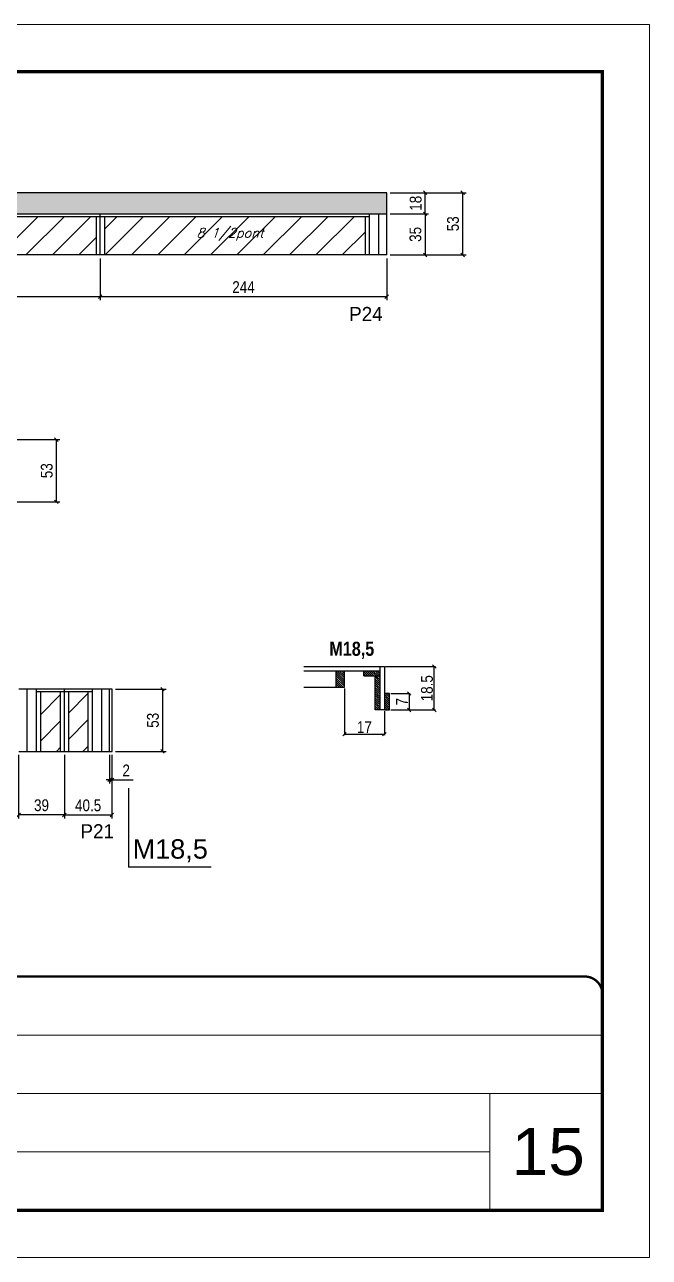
# Model space of a CAD drawing. Extents: x 13154 to 22413, y 1253 to 30260.
# Drawn here: x 17291 to 17823, y 25373 to 26423 of the extents above; entities that cross this region are included whole.
import ezdxf

# ---------------------------------------------------------------- set-up
doc = ezdxf.new("R2010")
doc.units = 0
doc.linetypes.add('CONTINUO', pattern=[0])
doc.linetypes.add('DASHED', pattern=[0.75, 0.5, -0.25])
for name, color, linetype in [('5', 5, 'Continuous'), ('COTA', 241, 'Continuous'), ('detalhes', 4, 'Continuous'), ('NOMENCLATURA', 7, 'Continuous'), ('Painéis', 200, 'Continuous'), ('SARR_2.2x10', 60, 'Continuous'), ('SARR_2.2x7', 40, 'Continuous'), ('SARR_3.5x7', 81, 'Continuous'), ('texto', 7, 'Continuous')]:
    doc.layers.add(name, color=color, linetype=linetype)
for name, color, linetype, lineweight in [('CARIMBO', 255, 'Continuous', 9), ('Folhas', 255, 'Continuous', 9), ('Hachura', 251, 'Continuous', 9), ('SARRAFO DE PRESSAO', 251, 'DASHED', 9)]:
    doc.layers.add(name, color=color, linetype=linetype, lineweight=lineweight)
doc.styles.add('ARIAL', font='arial.ttf')
doc.styles.add('COTA TECNICA', font='techl___.ttf', dxfattribs={"height": 10})
doc.styles.add('COTA TECNICA 2X', font='techl___.ttf', dxfattribs={"height": 10})
doc.styles.add('COTA TECNICA-50', font='techl___.ttf', dxfattribs={"height": 9})
doc.styles.add('Romans', font='romans.shx')
doc.styles.add('ROMAS860', font='ROMAS860.SHX')
doc.styles.get("Standard").update_dxf_attribs({"font": 'arial.ttf'})
doc.styles.add('TECNICA', font='techb___.ttf', dxfattribs={"height": 10})
doc.dimstyles.new('COTA PAINEL-50', dxfattribs={"dimtxt": 9, "dimasz": 3, "dimexe": 3, "dimexo": 3, "dimgap": 3, "dimtad": 1, "dimdec": 1, "dimzin": 12, "dimdsep": 46, "dimtxsty": 'COTA TECNICA-50', "dimblk1": 'OBLIQUE', "dimblk2": 'OBLIQUE', "dimsah": 1, "dimcen": 0.9, "dimclrd": 4, "dimclre": 4, "dimclrt": 240, "dimadec": 1, "dimazin": 3, "dimtfac": 1, "dimtdec": 1, "dimtmove": 0, "dimatfit": 3, "dimfxl": 1, "dimtolj": 1, "dimtzin": 12, "dimarcsym": 0})
doc.dimstyles.new('PAINEL', dxfattribs={"dimtxt": 10, "dimasz": 3, "dimexe": 3, "dimexo": 3, "dimgap": 3, "dimtad": 1, "dimdec": 1, "dimzin": 12, "dimdsep": 46, "dimtxsty": 'COTA TECNICA', "dimblk1": 'OBLIQUE', "dimblk2": 'OBLIQUE', "dimsah": 1, "dimcen": 0.9, "dimclrd": 4, "dimclre": 4, "dimclrt": 240, "dimadec": 1, "dimazin": 3, "dimtfac": 1, "dimtdec": 1, "dimtmove": 0, "dimatfit": 3, "dimfxl": 1, "dimtolj": 1, "dimtzin": 12, "dimarcsym": 0})
doc.dimstyles.new('SECAO', dxfattribs={"dimscale": 0.333333, "dimtxt": 5, "dimasz": 9, "dimexe": 3, "dimexo": 3, "dimgap": 3, "dimtad": 1, "dimdec": 1, "dimlfac": 0.5, "dimzin": 12, "dimdsep": 46, "dimtxsty": 'COTA TECNICA 2X', "dimblk1": 'OBLIQUE', "dimblk2": 'OBLIQUE', "dimsah": 1, "dimcen": 0.9, "dimclrd": 4, "dimclre": 4, "dimclrt": 240, "dimadec": 1, "dimazin": 3, "dimtfac": 1, "dimtdec": 1, "dimtmove": 0, "dimatfit": 3, "dimfxl": 1, "dimtolj": 1, "dimtzin": 12, "dimarcsym": 0})

# ---------------------------------------------------------------- blocks, each defined once
blk = doc.blocks.new('9999999999')
at = {"color": 30, "linetype": 'CONTINUO'}
for p, q in [((98564.6, 34379.6), (99584, 34379.6)), ((98564.6, 34329.8), (99488, 34329.8)), ((99584, 34329.8), (99488, 34329.8)), ((99488, 34329.8), (99488, 34230.2)), ((98564.6, 34280), (99488, 34280))]:
    blk.add_line(p, q, dxfattribs=at)
at = {"color": 30, "linetype": 'CONTINUO', "const_width": 2}
blk.add_lwpolyline([(99584, 34230.2), (99584, 34414.4, 0.414214), (99569, 34429.4), (98229, 34429.4, 0.414214), (98214, 34414.4), (98214, 34245.2, 0.414214), (98229, 34230.2), (99584, 34230.2)], format="xyb", dxfattribs=at)
at = {"layer": 'Folhas'}
blk.add_lwpolyline([(98139, 34190.2), (99624, 34190.2), (99624, 35240.2), (98139, 35240.2)], close=True, dxfattribs=at)
at = {"layer": 'Folhas', "color": 30, "const_width": 3}
blk.add_lwpolyline([(98214, 34230.2), (99584, 34230.2), (99584, 35200.2), (98214, 35200.2)], close=True, dxfattribs=at)
blk = doc.blocks.new('_Oblique')
at = {"color": 0, "linetype": 'ByBlock', "lineweight": -2}
blk.add_line((-0.5, -0.5), (0.5, 0.5), dxfattribs=at)
blk = doc.blocks.new('*D18')
at = {"layer": 'COTA', "color": 4, "linetype": 'ByBlock', "lineweight": -2, "transparency": 16777216}
for p, q in [((17285.7, 25801.4), (17285.7, 25747.3)), ((17324.7, 25801.4), (17324.7, 25747.3)), ((17324.7, 25750.3), (17285.7, 25750.3))]:
    blk.add_line(p, q, dxfattribs=at)
at = {"layer": 'Defpoints', "color": 0, "linetype": 'ByBlock', "transparency": 16777216}
for p in [(17285.7, 25804.4), (17324.7, 25804.4), (17285.7, 25750.3)]:
    blk.add_point(p, dxfattribs=at)
at = {"layer": 'COTA', "color": 4, "linetype": 'ByBlock', "lineweight": -2, "transparency": 16777216, "xscale": 3, "yscale": 3, "zscale": 3, "rotation": 180}
blk.add_blockref('_Oblique', (17285.7, 25750.3), dxfattribs=at)
at = {"layer": 'COTA', "color": 4, "linetype": 'ByBlock', "lineweight": -2, "transparency": 16777216, "xscale": 3, "yscale": 3, "zscale": 3}
blk.add_blockref('_Oblique', (17324.7, 25750.3), dxfattribs=at)
at = {"layer": 'COTA', "color": 240, "linetype": 'ByBlock', "transparency": 16777216, "insert": (17305.2, 25758.5), "char_height": 10, "attachment_point": 5, "style": 'COTA TECNICA'}
blk.add_mtext('\\A1;39', dxfattribs=at)
blk = doc.blocks.new('*D17')
at = {"layer": 'COTA', "color": 4, "lineweight": -2, "transparency": 16777216}
for p, q in [((17368.2, 25857.4), (17411.3, 25857.4)), ((17408.3, 25857.4), (17408.3, 25804.4)), ((17368.2, 25804.4), (17411.3, 25804.4))]:
    blk.add_line(p, q, dxfattribs=at)
at = {"layer": 'Defpoints', "color": 0, "transparency": 16777216}
for p in [(17365.2, 25857.4), (17365.2, 25804.4), (17408.3, 25804.4)]:
    blk.add_point(p, dxfattribs=at)
at = {"layer": 'COTA', "color": 4, "lineweight": -2, "transparency": 16777216, "xscale": 3, "yscale": 3, "zscale": 3}
for p, rotation in [((17408.3, 25857.4), 90), ((17408.3, 25804.4), 270)]:
    blk.add_blockref('_Oblique', p, dxfattribs=dict(at, rotation=rotation))
at = {"layer": 'COTA', "color": 240, "transparency": 16777216, "insert": (17400.1, 25830.9), "char_height": 10, "attachment_point": 5, "rotation": 90, "style": 'COTA TECNICA'}
blk.add_mtext('\\A1;53', dxfattribs=at)
blk = doc.blocks.new('*D15')
at = {"layer": 'COTA', "color": 4, "lineweight": -2, "transparency": 16777216}
for p, q in [((17324.7, 25801.4), (17324.7, 25747.3)), ((17365.1, 25801.4), (17365.1, 25747.3)), ((17324.7, 25750.3), (17365.1, 25750.3))]:
    blk.add_line(p, q, dxfattribs=at)
at = {"layer": 'Defpoints', "color": 0, "transparency": 16777216}
for p in [(17324.7, 25804.4), (17365.1, 25804.4), (17365.1, 25750.3)]:
    blk.add_point(p, dxfattribs=at)
at = {"layer": 'COTA', "color": 4, "lineweight": -2, "transparency": 16777216, "xscale": 3, "yscale": 3, "zscale": 3, "rotation": 180}
blk.add_blockref('_Oblique', (17324.7, 25750.3), dxfattribs=at)
at = {"layer": 'COTA', "color": 4, "lineweight": -2, "transparency": 16777216, "xscale": 3, "yscale": 3, "zscale": 3}
blk.add_blockref('_Oblique', (17365.1, 25750.3), dxfattribs=at)
at = {"layer": 'COTA', "color": 240, "transparency": 16777216, "insert": (17344.9, 25758.4), "char_height": 10, "attachment_point": 5, "style": 'COTA TECNICA'}
blk.add_mtext('\\A1;40.5', dxfattribs=at)
blk = doc.blocks.new('*D16')
at = {"layer": 'COTA', "color": 4, "lineweight": -2, "transparency": 16777216}
for p, q in [((17363.2, 25801.4), (17363.2, 25777.2)), ((17365.2, 25801.4), (17365.2, 25777.2)), ((17363.2, 25780.2), (17360.2, 25780.2)), ((17363.2, 25780.2), (17365.2, 25780.2)), ((17365.2, 25780.2), (17383.3, 25780.2))]:
    blk.add_line(p, q, dxfattribs=at)
at = {"layer": 'Defpoints', "color": 0, "transparency": 16777216}
for p in [(17363.2, 25804.4), (17365.2, 25804.4), (17365.2, 25780.2)]:
    blk.add_point(p, dxfattribs=at)
at = {"layer": 'COTA', "color": 4, "lineweight": -2, "transparency": 16777216, "xscale": 3, "yscale": 3, "zscale": 3}
blk.add_blockref('_Oblique', (17363.2, 25780.2), dxfattribs=at)
at = {"layer": 'COTA', "color": 4, "lineweight": -2, "transparency": 16777216, "xscale": 3, "yscale": 3, "zscale": 3, "rotation": 180}
blk.add_blockref('_Oblique', (17365.2, 25780.2), dxfattribs=at)
at = {"layer": 'COTA', "color": 240, "transparency": 16777216, "insert": (17377.3, 25788.2), "char_height": 10, "attachment_point": 5, "style": 'COTA TECNICA'}
blk.add_mtext('\\A1;2', dxfattribs=at)
blk = doc.blocks.new('*D315')
at = {"layer": 'COTA', "color": 4, "linetype": 'ByBlock', "lineweight": -2, "transparency": 16777216}
for p, q in [((17152.2, 26224.3), (17152.2, 26188.8)), ((17355.2, 26224.3), (17355.2, 26188.8)), ((17152.2, 26191.8), (17355.2, 26191.8))]:
    blk.add_line(p, q, dxfattribs=at)
at = {"layer": 'Defpoints', "color": 0, "linetype": 'ByBlock', "transparency": 16777216}
for p in [(17152.2, 26227.3), (17355.2, 26227.3), (17355.2, 26191.8)]:
    blk.add_point(p, dxfattribs=at)
at = {"layer": 'COTA', "color": 4, "linetype": 'ByBlock', "lineweight": -2, "transparency": 16777216, "xscale": 3, "yscale": 3, "zscale": 3, "rotation": 180}
blk.add_blockref('_Oblique', (17152.2, 26191.8), dxfattribs=at)
at = {"layer": 'COTA', "color": 4, "linetype": 'ByBlock', "lineweight": -2, "transparency": 16777216, "xscale": 3, "yscale": 3, "zscale": 3}
blk.add_blockref('_Oblique', (17355.2, 26191.8), dxfattribs=at)
at = {"layer": 'COTA', "color": 240, "linetype": 'ByBlock', "transparency": 16777216, "insert": (17253.7, 26199.5), "char_height": 9, "attachment_point": 5, "style": 'COTA TECNICA-50'}
blk.add_mtext('\\A1;203', dxfattribs=at)
blk = doc.blocks.new('*D317')
at = {"layer": 'COTA', "color": 4, "linetype": 'ByBlock', "lineweight": -2, "transparency": 16777216}
for p, q in [((17355.2, 26224.3), (17355.2, 26188.8)), ((17599.2, 26224.3), (17599.2, 26188.8)), ((17355.2, 26191.8), (17599.2, 26191.8))]:
    blk.add_line(p, q, dxfattribs=at)
at = {"layer": 'Defpoints', "color": 0, "linetype": 'ByBlock', "transparency": 16777216}
for p in [(17355.2, 26227.3), (17599.2, 26227.3), (17599.2, 26191.8)]:
    blk.add_point(p, dxfattribs=at)
at = {"layer": 'COTA', "color": 4, "linetype": 'ByBlock', "lineweight": -2, "transparency": 16777216, "xscale": 3, "yscale": 3, "zscale": 3, "rotation": 180}
blk.add_blockref('_Oblique', (17355.2, 26191.8), dxfattribs=at)
at = {"layer": 'COTA', "color": 4, "linetype": 'ByBlock', "lineweight": -2, "transparency": 16777216, "xscale": 3, "yscale": 3, "zscale": 3}
blk.add_blockref('_Oblique', (17599.2, 26191.8), dxfattribs=at)
at = {"layer": 'COTA', "color": 240, "linetype": 'ByBlock', "transparency": 16777216, "insert": (17477.2, 26199.9), "char_height": 10, "attachment_point": 5, "style": 'COTA TECNICA'}
blk.add_mtext('\\A1;244', dxfattribs=at)
blk = doc.blocks.new('*D318')
at = {"layer": 'COTA', "color": 4, "lineweight": -2, "transparency": 16777216}
for p, q in [((17602.2, 26262.3), (17634.9, 26262.3)), ((17631.9, 26262.3), (17631.9, 26227.3)), ((17602.2, 26227.3), (17634.9, 26227.3))]:
    blk.add_line(p, q, dxfattribs=at)
at = {"layer": 'Defpoints', "color": 0, "transparency": 16777216}
for p in [(17599.2, 26262.3), (17599.2, 26227.3), (17631.9, 26227.3)]:
    blk.add_point(p, dxfattribs=at)
at = {"layer": 'COTA', "color": 4, "lineweight": -2, "transparency": 16777216, "xscale": 3, "yscale": 3, "zscale": 3}
for p, rotation in [((17631.9, 26262.3), 90), ((17631.9, 26227.3), 270)]:
    blk.add_blockref('_Oblique', p, dxfattribs=dict(at, rotation=rotation))
at = {"layer": 'COTA', "color": 240, "transparency": 16777216, "insert": (17623.7, 26244.8), "char_height": 10, "attachment_point": 5, "rotation": 90, "style": 'COTA TECNICA'}
blk.add_mtext('\\A1;35', dxfattribs=at)
blk = doc.blocks.new('*D319')
at = {"layer": 'COTA', "color": 4, "lineweight": -2, "transparency": 16777216}
for p, q in [((17602.2, 26280.3), (17634.9, 26280.3)), ((17631.9, 26262.3), (17631.9, 26280.3)), ((17602.2, 26262.3), (17634.9, 26262.3))]:
    blk.add_line(p, q, dxfattribs=at)
at = {"layer": 'Defpoints', "color": 0, "transparency": 16777216}
for p in [(17599.2, 26280.3), (17631.9, 26280.3), (17599.2, 26262.3)]:
    blk.add_point(p, dxfattribs=at)
at = {"layer": 'COTA', "color": 4, "lineweight": -2, "transparency": 16777216, "xscale": 3, "yscale": 3, "zscale": 3}
for p, rotation in [((17631.9, 26280.3), 90), ((17631.9, 26262.3), 270)]:
    blk.add_blockref('_Oblique', p, dxfattribs=dict(at, rotation=rotation))
at = {"layer": 'COTA', "color": 240, "transparency": 16777216, "insert": (17623.9, 26271.3), "char_height": 10, "attachment_point": 5, "rotation": 90, "style": 'COTA TECNICA'}
blk.add_mtext('\\A1;18', dxfattribs=at)
blk = doc.blocks.new('*D320')
at = {"layer": 'COTA', "color": 4, "lineweight": -2, "transparency": 16777216}
for p, q in [((17602.2, 26280.3), (17666.9, 26280.3)), ((17663.9, 26227.3), (17663.9, 26280.3)), ((17602.2, 26227.3), (17666.9, 26227.3))]:
    blk.add_line(p, q, dxfattribs=at)
at = {"layer": 'Defpoints', "color": 0, "transparency": 16777216}
for p in [(17599.2, 26280.3), (17663.9, 26280.3), (17599.2, 26227.3)]:
    blk.add_point(p, dxfattribs=at)
at = {"layer": 'COTA', "color": 4, "lineweight": -2, "transparency": 16777216, "xscale": 3, "yscale": 3, "zscale": 3}
for p, rotation in [((17663.9, 26280.3), 90), ((17663.9, 26227.3), 270)]:
    blk.add_blockref('_Oblique', p, dxfattribs=dict(at, rotation=rotation))
at = {"layer": 'COTA', "color": 240, "transparency": 16777216, "insert": (17655.7, 26253.8), "char_height": 10, "attachment_point": 5, "rotation": 90, "style": 'COTA TECNICA'}
blk.add_mtext('\\A1;53', dxfattribs=at)
blk = doc.blocks.new('*D325')
at = {"layer": 'COTA', "color": 4, "lineweight": -2, "transparency": 16777216}
for p, q in [((17256.2, 26070), (17320.9, 26070)), ((17317.9, 26017), (17317.9, 26070)), ((17256.2, 26017), (17320.9, 26017))]:
    blk.add_line(p, q, dxfattribs=at)
at = {"layer": 'Defpoints', "color": 0, "transparency": 16777216}
for p in [(17253.2, 26070), (17317.9, 26070), (17253.2, 26017)]:
    blk.add_point(p, dxfattribs=at)
at = {"layer": 'COTA', "color": 4, "lineweight": -2, "transparency": 16777216, "xscale": 3, "yscale": 3, "zscale": 3}
for p, rotation in [((17317.9, 26070), 90), ((17317.9, 26017), 270)]:
    blk.add_blockref('_Oblique', p, dxfattribs=dict(at, rotation=rotation))
at = {"layer": 'COTA', "color": 240, "transparency": 16777216, "insert": (17309.7, 26043.5), "char_height": 10, "attachment_point": 5, "rotation": 90, "style": 'COTA TECNICA'}
blk.add_mtext('\\A1;53', dxfattribs=at)
blk = doc.blocks.new('*D335')
at = {"layer": 'COTA', "color": 4, "lineweight": -2, "transparency": 16777216}
for p, q in [((17598.2, 25876.7), (17640.7, 25876.7)), ((17639.7, 25839.7), (17639.7, 25876.7)), ((17602.6, 25839.7), (17640.7, 25839.7))]:
    blk.add_line(p, q, dxfattribs=at)
at = {"layer": 'Defpoints', "color": 0, "transparency": 16777216}
for p in [(17597.2, 25876.7), (17639.7, 25876.7), (17601.6, 25839.7)]:
    blk.add_point(p, dxfattribs=at)
at = {"layer": 'COTA', "color": 4, "lineweight": -2, "transparency": 16777216, "xscale": 3, "yscale": 3, "zscale": 3}
for p, rotation in [((17639.7, 25876.7), 90), ((17639.7, 25839.7), 270)]:
    blk.add_blockref('_Oblique', p, dxfattribs=dict(at, rotation=rotation))
at = {"layer": 'COTA', "color": 240, "transparency": 16777216, "insert": (17633.5, 25858.2), "char_height": 10, "attachment_point": 5, "rotation": 90, "style": 'COTA TECNICA 2X'}
blk.add_mtext('\\A1;18.5', dxfattribs=at)
blk = doc.blocks.new('*D336')
at = {"layer": 'COTA', "color": 4, "lineweight": -2, "transparency": 16777216}
for p, q in [((17602.6, 25853.7), (17619.3, 25853.7)), ((17618.3, 25853.7), (17618.3, 25839.7)), ((17602.6, 25839.7), (17619.3, 25839.7))]:
    blk.add_line(p, q, dxfattribs=at)
at = {"layer": 'Defpoints', "color": 0, "transparency": 16777216}
for p in [(17601.6, 25853.7), (17601.6, 25839.7), (17618.3, 25839.7)]:
    blk.add_point(p, dxfattribs=at)
at = {"layer": 'COTA', "color": 4, "lineweight": -2, "transparency": 16777216, "xscale": 3, "yscale": 3, "zscale": 3}
for p, rotation in [((17618.3, 25853.7), 90), ((17618.3, 25839.7), 270)]:
    blk.add_blockref('_Oblique', p, dxfattribs=dict(at, rotation=rotation))
at = {"layer": 'COTA', "color": 240, "transparency": 16777216, "insert": (17612.2, 25846.7), "char_height": 10, "attachment_point": 5, "rotation": 90, "style": 'COTA TECNICA 2X'}
blk.add_mtext('\\A1;7', dxfattribs=at)
blk = doc.blocks.new('*D337')
at = {"layer": 'COTA', "color": 4, "lineweight": -2, "transparency": 16777216}
for p, q in [((17563.2, 25858.1), (17563.2, 25818.1)), ((17597.2, 25838.7), (17597.2, 25818.1)), ((17563.2, 25819.1), (17597.2, 25819.1))]:
    blk.add_line(p, q, dxfattribs=at)
at = {"layer": 'Defpoints', "color": 0, "transparency": 16777216}
for p in [(17563.2, 25859.1), (17597.2, 25839.7), (17597.2, 25819.1)]:
    blk.add_point(p, dxfattribs=at)
at = {"layer": 'COTA', "color": 4, "lineweight": -2, "transparency": 16777216, "xscale": 3, "yscale": 3, "zscale": 3, "rotation": 180}
blk.add_blockref('_Oblique', (17563.2, 25819.1), dxfattribs=at)
at = {"layer": 'COTA', "color": 4, "lineweight": -2, "transparency": 16777216, "xscale": 3, "yscale": 3, "zscale": 3}
blk.add_blockref('_Oblique', (17597.2, 25819.1), dxfattribs=at)
at = {"layer": 'COTA', "color": 240, "transparency": 16777216, "insert": (17580.2, 25825.1), "char_height": 10, "attachment_point": 5, "style": 'COTA TECNICA 2X'}
blk.add_mtext('\\A1;17', dxfattribs=at)

msp = doc.modelspace()

# ---------------------------------------------------------------- hatches: boundary and pattern name
at = {"layer": 'COTA'}
h = msp.add_hatch(dxfattribs=at)
h.set_pattern_fill('AR-CONC', color=256, scale=0.03)
h.set_pattern_definition([(50, (0, 9.5976), (5.4655401, -0.47817257), [0.5715, -6.2865]), (355, (0, 9.5976), (-1.0573026, 5.7317054), [0.4572, -5.0292175]), (100.451445, (0.4555, 9.558), (4.4082374, 5.2535326), [0.4857003, -5.3427073]), (46.1842, (0, 11.1216), (8.1323712, -1.2612698), [0.85725, -9.42975]), (96.635558, (0.678, 11.0165), (7.122124, 7.4227837), [0.7285507, -8.0140682]), (351.18415, (0, 11.122), (7.122124, 7.4227837), [0.685799, -7.543792]), (21, (0.762, 10.7406), (4.54843174, -3.06795595), [0.5715, -6.2865]), (326, (0.762, 10.7406), (1.8540609, 5.525639), [0.4572, -5.0292]), (71.451445, (1.141, 10.485), (6.4024926, 2.4576831), [0.4857003, -5.3426981]), (37.5, (0, 9.5976), (0.0926581, 2.53665117), [0, -4.96824, 0, -5.1054, 0, -5.04825]), (7.5, (0, 9.5976), (2.00458988, 3.00541724), [0, -2.91084, 0, -4.85394, 0, -1.92405]), (327.5, (-1.6993, 9.5976), (4.06771786, -0.17186232), [0, -1.905, 0, -5.9436, 0, -7.8867]), (317.5, (-2.4613, 9.5976), (4.44387544, 0.76279473), [0, -2.4765, 0, -3.94716, 0, -5.6007])])
h.paths.add_polyline_path([(16908.24, 26262.33), (17599.24, 26262.33), (17599.24, 26280.33), (16562.24, 26280.33), (16562.24, 26267.33), (16878.24, 26267.33), (16878.24, 26227.33), (16908.24, 26227.33)])
at = {"layer": 'Hachura', "linetype": 'ByBlock'}
h = msp.add_hatch(dxfattribs=at)
h.set_pattern_fill('ANSI31', color=256, scale=5)
h.paths.add_polyline_path([(16802.74, 26227.33), (16802.74, 26265.13), (16580.74, 26265.13), (16580.74, 26227.33)])
h.paths.add_polyline_path([(16809.74, 26227.33), (16834.04, 26227.33), (16834.04, 26265.13), (16809.74, 26265.13)])
h.paths.add_polyline_path([(16837.54, 26265.13), (16834.04, 26265.13), (16834.04, 26227.33), (16837.54, 26227.33)])
h.paths.add_polyline_path([(16859.74, 26227.33), (16859.74, 26265.13), (16837.54, 26265.13), (16837.54, 26227.33)])
h.paths.add_polyline_path([(17148.74, 26227.33), (17148.74, 26260.13), (16926.74, 26260.13), (16926.74, 26227.33)])
h.paths.add_polyline_path([(17155.74, 26260.13), (17155.74, 26227.33), (17351.74, 26227.33), (17351.74, 26260.13)])
h.paths.add_polyline_path([(17580.74, 26227.33), (17580.74, 26260.13), (17358.74, 26260.13), (17358.74, 26227.33)])
h.paths.add_polyline_path([(17234.74, 26017.01), (17234.74, 26050.81), (17012.74, 26050.81), (17012.74, 26017.01)])
h.paths.add_polyline_path([(17005.74, 26017.01), (17005.74, 26050.81), (16809.74, 26050.81), (16809.74, 26017.01)])
h.paths.add_polyline_path([(16580.74, 26050.81), (16580.74, 26017.01), (16802.74, 26017.01), (16802.74, 26050.81)])
h = msp.add_hatch(dxfattribs=at)
h.set_pattern_fill('ANSI31', color=256, scale=5)
h.set_pattern_definition([(45, (-790.934, -5.077), (-11.22532, 11.22532), [])])
h.paths.add_polyline_path([(17321.19, 25855.15), (17304.24, 25855.15), (17304.24, 25804.35), (17321.19, 25804.35)])
h.paths.add_polyline_path([(17344.74, 25855.15), (17328.19, 25855.15), (17328.19, 25804.35), (17344.74, 25804.35)])
at = {"layer": 'SARR_2.2x10'}
h = msp.add_hatch(dxfattribs=at)
h.set_pattern_fill('ANSI31', color=256, scale=10, angle=90)
h.set_pattern_definition([(135, (-114957.5022, -4223.8737), (-0.883883476, -0.883883476), [])])
h.paths.add_polyline_path([(17563.23, 25873.15), (17556.23, 25873.15), (17556.23, 25859.15), (17563.23, 25859.15)])
h = msp.add_hatch(dxfattribs=at)
h.set_pattern_fill('ANSI31', color=256, scale=10, angle=90)
h.set_pattern_definition([(135, (-114957.1022, -4223.8737), (-0.883883476, -0.883883476), [])])
h.paths.add_polyline_path([(17579.63, 25873.15), (17579.63, 25868.75), (17593.63, 25868.75), (17593.63, 25873.15)])
h = msp.add_hatch(dxfattribs=at)
h.set_pattern_fill('ANSI31', color=256, scale=10, angle=90)
h.set_pattern_definition([(135, (-114957.1022, -4239.8737), (-0.883883476, -0.883883476), [])])
h.paths.add_polyline_path([(17589.23, 25839.75), (17593.63, 25839.75), (17593.63, 25868.75), (17589.23, 25868.75)])
h = msp.add_hatch(dxfattribs=at)
h.set_pattern_fill('ANSI31', color=256, scale=10, angle=90)
h.set_pattern_definition([(135, (-114957.1022, -4228.8737), (-0.883883476, -0.883883476), [])])
h.paths.add_polyline_path([(17601.63, 25853.75), (17597.23, 25853.75), (17597.23, 25839.75), (17601.63, 25839.75)])

# ---------------------------------------------------------------- linework, layer by layer
at = {"layer": 'COTA'}
for p, q in [((17599.24, 26280.33), (16562.24, 26280.33)), ((17599.24, 26262.33), (17599.24, 26280.33))]:
    msp.add_line(p, q, dxfattribs=at)
at = {"layer": 'COTA', "linetype": 'ByBlock'}
msp.add_line((17348.24, 25857.35), (17348.24, 25804.35), dxfattribs=at)
at = {"layer": 'NOMENCLATURA', "linetype": 'Continuous'}
for p in [(17379.28, 25772.98), (17449.72, 25705.88)]:
    msp.add_line(p, (17379.28, 25705.88), dxfattribs=at)
at = {"layer": 'Painéis', "linetype": 'Continuous'}
for p, q in [((16908.24, 26262.33), (17599.24, 26262.33)), ((17355.24, 26227.33), (17355.24, 26262.33)), ((17599.24, 26227.33), (17599.24, 26262.33)), ((17599.24, 26227.33), (16908.24, 26227.33)), ((17528.67, 25876.75), (17597.23, 25876.75)), ((17528.67, 25873.15), (17593.63, 25873.15)), ((17593.63, 25839.75), (17593.63, 25876.75)), ((17597.23, 25876.75), (17597.23, 25839.75)), ((17365.24, 25857.35), (17285.74, 25857.35)), ((17324.69, 25804.35), (17324.69, 25857.35)), ((17363.24, 25804.35), (17363.24, 25857.35)), ((17365.24, 25804.35), (17365.24, 25857.35)), ((17597.23, 25839.75), (17593.63, 25839.75)), ((17285.74, 25804.35), (17365.24, 25804.35))]:
    msp.add_line(p, q, dxfattribs=at)
at = {"layer": 'SARR_2.2x10'}
for p, q in [((17556.23, 25859.15), (17556.23, 25873.15)), ((17563.23, 25859.15), (17563.23, 25873.15)), ((17579.63, 25868.75), (17579.63, 25873.15)), ((17579.63, 25868.75), (17593.63, 25868.75)), ((17589.23, 25839.75), (17589.23, 25868.75)), ((17528.67, 25859.15), (17563.23, 25859.15)), ((17601.63, 25853.75), (17597.23, 25853.75)), ((17601.63, 25839.75), (17601.63, 25853.75)), ((17593.63, 25839.75), (17589.23, 25839.75)), ((17597.23, 25839.75), (17601.63, 25839.75))]:
    msp.add_line(p, q, dxfattribs=at)
at = {"layer": 'SARR_2.2x7', "linetype": 'Continuous'}
for p, q in [((17592.24, 26262.33), (17592.24, 26227.33)), ((17152.24, 26260.13), (17355.24, 26260.13)), ((17355.24, 26260.13), (17584.24, 26260.13)), ((17292.74, 25857.35), (17292.74, 25804.35)), ((17324.69, 25855.15), (17300.74, 25855.15)), ((17348.24, 25855.15), (17324.69, 25855.15)), ((17356.24, 25857.35), (17356.24, 25804.35))]:
    msp.add_line(p, q, dxfattribs=at)
at = {"layer": 'SARR_3.5x7'}
for p, q in [((17584.24, 26262.33), (17584.24, 26227.33)), ((17351.74, 26260.13), (17351.74, 26227.33)), ((17358.74, 26260.13), (17358.74, 26227.33)), ((17580.74, 26260.13), (17580.74, 26227.33)), ((17300.74, 25857.35), (17300.74, 25804.35)), ((17304.24, 25855.15), (17304.24, 25804.35)), ((17321.19, 25855.15), (17321.19, 25804.35)), ((17328.19, 25855.15), (17328.19, 25804.35)), ((17344.74, 25855.15), (17344.74, 25804.35))]:
    msp.add_line(p, q, dxfattribs=at)

# ---------------------------------------------------------------- block references
at = {"layer": 'SARRAFO DE PRESSAO', "color": 6, "linetype": 'ByBlock'}
msp.add_blockref('9999999999', (-81801.1, -8816.76), dxfattribs=at)

# ---------------------------------------------------------------- texts
at = {"layer": '5', "linetype": 'Continuous', "style": 'ROMAS860'}
for s, p in [('P24', (17567.2, 26170.99)), ('P21', (17338.37, 25730.4))]:
    msp.add_text(s, height=12, rotation=359.99996, dxfattribs=at).set_placement(p)
at = {"layer": 'CARIMBO', "style": 'ARIAL'}
msp.add_text('15', height=40, dxfattribs=at).set_placement((17705.74, 25443.59))
at = {"layer": 'detalhes', "insert": (17550.36, 25897.84), "char_height": 12, "attachment_point": 1, "style": 'TECNICA'}
msp.add_mtext_dynamic_manual_height_columns('M18,5', width=87.1848, gutter_width=1, heights=[0], dxfattribs=at)
at = {"layer": 'NOMENCLATURA', "linetype": 'Continuous'}
msp.add_text('M18,5', height=16.5, dxfattribs=at).set_placement((17382.81, 25713.08))
at = {"layer": 'texto', "color": 2, "insert": (17465.74, 26244.83), "char_height": 8, "attachment_point": 5, "style": 'Romans'}
msp.add_mtext('{\\Q19;\\C256;8 1/2pont}', dxfattribs=at)

# ---------------------------------------------------------------- dimensions: what is measured, and where the dimension line sits
at = {"layer": 'COTA'}
for base, p1, p2, dimstyle, picture, middle in [((17631.95, 26280.33), (17599.24, 26262.33), (17599.24, 26280.33), 'PAINEL', '*D319', (17623.85, 26271.33)), ((17663.87, 26280.33), (17599.24, 26227.33), (17599.24, 26280.33), 'PAINEL', '*D320', (17655.65, 26253.83)), ((17631.95, 26227.33), (17599.24, 26262.33), (17599.24, 26227.33), 'PAINEL', '*D318', (17623.73, 26244.83)), ((17317.87, 26070.01), (17253.24, 26017.01), (17253.24, 26070.01), 'PAINEL', '*D325', (17309.65, 26043.51)), ((17639.67, 25876.75), (17601.63, 25839.75), (17597.23, 25876.75), 'SECAO', '*D335', (17633.54, 25858.25)), ((17408.35, 25804.35), (17365.24, 25857.35), (17365.24, 25804.35), 'PAINEL', '*D17', (17400.13, 25830.85)), ((17618.32, 25839.75), (17601.63, 25853.75), (17601.63, 25839.75), 'SECAO', '*D336', (17612.25, 25846.75))]:
    dim = msp.add_linear_dim(base=base, p1=p1, p2=p2, angle=90, dimstyle=dimstyle, dxfattribs=at)
    dim.commit()
    dim.dimension.update_dxf_attribs({"geometry": picture, "text_midpoint": middle})
at = {"layer": 'COTA', "linetype": 'ByBlock'}
dim = msp.add_linear_dim(base=(17355.24, 26191.79), p1=(17152.24, 26227.33), p2=(17355.24, 26227.33), angle=180, dimstyle='COTA PAINEL-50', override={"dimarcsym": 1}, dxfattribs=at)
dim.commit()
dim.dimension.update_dxf_attribs({"geometry": '*D315', "text_midpoint": (17253.74, 26199.49)})
for base, p1, p2, picture, middle in [((17599.24, 26191.79), (17355.24, 26227.33), (17599.24, 26227.33), '*D317', (17477.24, 26199.86)), ((17285.736357, 25750.2997425), (17324.686357, 25804.35227591), (17285.736357, 25804.35227591), '*D18', (17305.211357, 25758.54828052))]:
    dim = msp.add_linear_dim(base=base, p1=p1, p2=p2, dimstyle='PAINEL', dxfattribs=at)
    dim.commit()
    dim.dimension.update_dxf_attribs({"geometry": picture, "text_midpoint": middle})
at = {"layer": 'COTA'}
for base, p1, p2, dimstyle, picture, middle in [((17597.23, 25819.06), (17563.23, 25859.15), (17597.23, 25839.75), 'SECAO', '*D337', (17580.23, 25825.13)), ((17365.136357, 25750.2997425), (17324.686357, 25804.35227591), (17365.136357, 25804.35227591), 'PAINEL', '*D15', (17344.911357, 25758.40939163)), ((17365.24, 25780.2), (17363.24, 25804.35), (17365.24, 25804.35), 'PAINEL', '*D16', (17377.29, 25788.2))]:
    dim = msp.add_linear_dim(base=base, p1=p1, p2=p2, dimstyle=dimstyle, dxfattribs=at)
    dim.commit()
    dim.dimension.update_dxf_attribs({"geometry": picture, "text_midpoint": middle})

doc.saveas('drawing.dxf')
